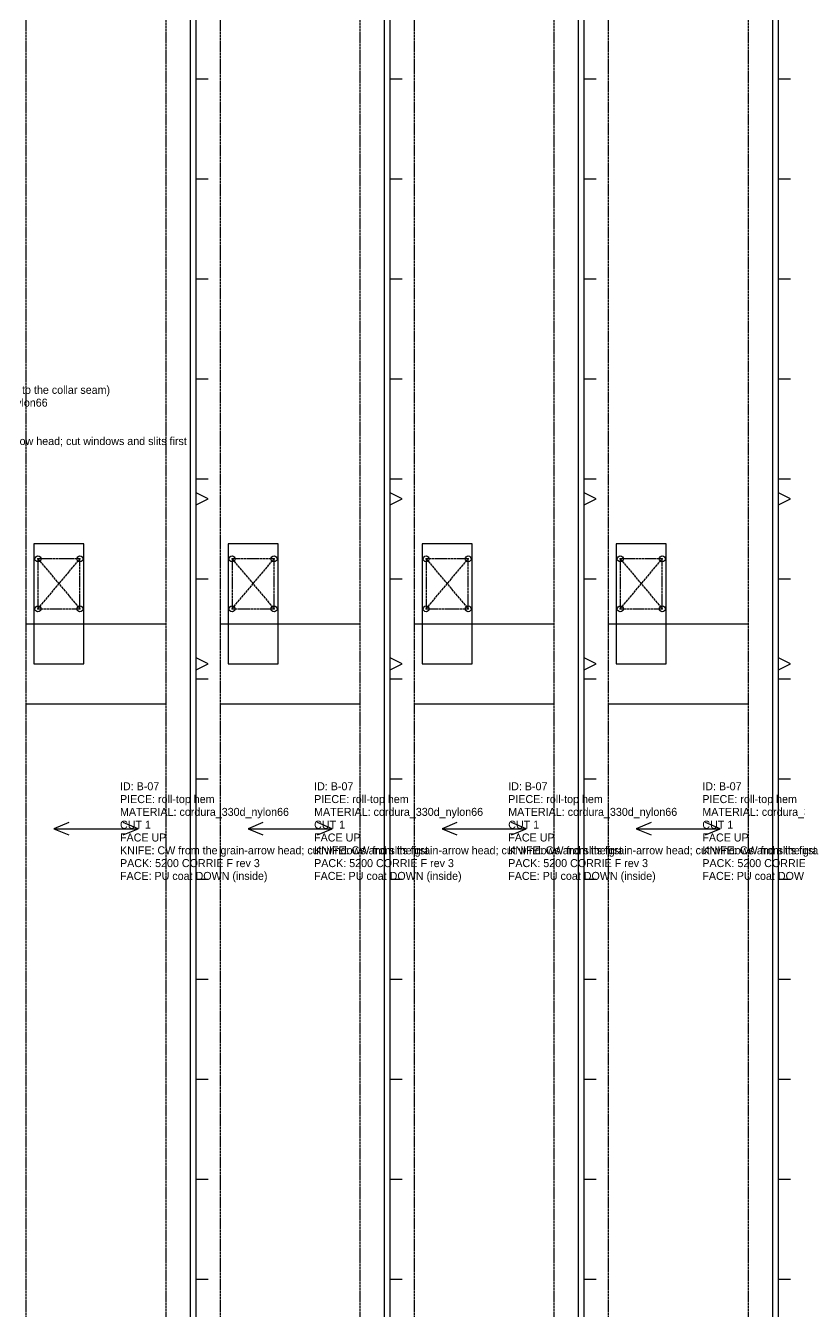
# Model space of a CAD drawing. Header units: millimetres. Extents: x 0 to 8058, y -22 to 1524.
# Drawn here: x 5371 to 5757, y 334 to 976 of the extents above; entities that cross this region are included whole.
import ezdxf

# ---------------------------------------------------------------- set-up
doc = ezdxf.new("R2010")
doc.units = ezdxf.units.MM
doc.linetypes.add('DASHED', pattern=[1.524, 1.27, -0.254])
for name, color, linetype in [('CUT', 7, 'Continuous'), ('DRILL', 4, 'Continuous'), ('GRAIN', 5, 'Continuous'), ('INTERNAL', 6, 'Continuous'), ('NOTCH', 1, 'Continuous'), ('SEW', 3, 'Continuous'), ('TEXT', 2, 'Continuous')]:
    doc.layers.add(name, color=color, linetype=linetype)

msp = doc.modelspace()

# ---------------------------------------------------------------- linework, layer by layer
at = {"layer": 'CUT'}
for points in [[(5358.79, 1111.69), (5452.79, 1111.69), (5452.79, 38), (5358.79, 38)], [(5455.79, 1111.69), (5549.79, 1111.69), (5549.79, 38), (5455.79, 38)], [(5552.79, 1111.69), (5646.79, 1111.69), (5646.79, 38), (5552.79, 38)], [(5649.79, 1111.69), (5743.79, 1111.69), (5743.79, 38), (5649.79, 38)], [(5746.79, 1111.69), (5840.79, 1111.69), (5840.79, 38), (5746.79, 38)]]:
    msp.add_lwpolyline(points, close=True, dxfattribs=at)
at = {"layer": 'DRILL'}
for centre in [(5376.79, 709.72), (5397.79, 709.72), (5473.79, 709.72), (5494.79, 709.72), (5570.79, 709.72), (5591.79, 709.72), (5667.79, 709.72), (5688.79, 709.72), (5376.79, 684.72), (5397.79, 684.72), (5473.79, 684.72), (5494.79, 684.72), (5570.79, 684.72), (5591.79, 684.72), (5667.79, 684.72), (5688.79, 684.72)]:
    msp.add_circle(centre, 1.5, dxfattribs=at)
for p in [(5376.79, 709.72), (5397.79, 709.72), (5473.79, 709.72), (5494.79, 709.72), (5570.79, 709.72), (5591.79, 709.72), (5667.79, 709.72), (5688.79, 709.72), (5376.79, 684.72), (5397.79, 684.72), (5473.79, 684.72), (5494.79, 684.72), (5570.79, 684.72), (5591.79, 684.72), (5667.79, 684.72), (5688.79, 684.72)]:
    msp.add_point(p, dxfattribs=at)
at = {"layer": 'GRAIN'}
for points in [[(5392.16, 577.96), (5384.79, 574.85), (5392.16, 571.73)], [(5384.79, 574.85), (5426.79, 574.85)], [(5419.42, 571.73), (5426.79, 574.85), (5419.42, 577.96)], [(5489.16, 577.96), (5481.79, 574.85), (5489.16, 571.73)], [(5481.79, 574.85), (5523.79, 574.85)], [(5516.42, 571.73), (5523.79, 574.85), (5516.42, 577.96)], [(5586.16, 577.96), (5578.79, 574.85), (5586.16, 571.73)], [(5578.79, 574.85), (5620.79, 574.85)], [(5613.42, 571.73), (5620.79, 574.85), (5613.42, 577.96)], [(5683.16, 577.96), (5675.79, 574.85), (5683.16, 571.73)], [(5675.79, 574.85), (5717.79, 574.85)], [(5710.42, 571.73), (5717.79, 574.85), (5710.42, 577.96)]]:
    msp.add_lwpolyline(points, dxfattribs=at)
at = {"layer": 'INTERNAL', "linetype": 'CONTINUOUS'}
for points in [[(5374.79, 717.22), (5374.79, 657.22), (5399.79, 657.22), (5399.79, 717.22)], [(5471.79, 717.22), (5471.79, 657.22), (5496.79, 657.22), (5496.79, 717.22)], [(5568.79, 717.22), (5568.79, 657.22), (5593.79, 657.22), (5593.79, 717.22)], [(5665.79, 717.22), (5665.79, 657.22), (5690.79, 657.22), (5690.79, 717.22)]]:
    msp.add_lwpolyline(points, close=True, dxfattribs=at)
for points in [[(5370.79, 677.22), (5440.79, 677.22)], [(5467.79, 677.22), (5537.79, 677.22)], [(5564.79, 677.22), (5634.79, 677.22)], [(5661.79, 677.22), (5731.79, 677.22)], [(5370.79, 637.22), (5440.79, 637.22)], [(5467.79, 637.22), (5537.79, 637.22)], [(5564.79, 637.22), (5634.79, 637.22)], [(5661.79, 637.22), (5731.79, 637.22)]]:
    msp.add_lwpolyline(points, dxfattribs=at)
at = {"layer": 'NOTCH'}
for points in [[(5455.79, 949.69), (5461.79, 949.69)], [(5552.79, 949.69), (5558.79, 949.69)], [(5649.79, 949.69), (5655.79, 949.69)], [(5746.79, 949.69), (5752.79, 949.69)], [(5455.79, 899.69), (5461.79, 899.69)], [(5552.79, 899.69), (5558.79, 899.69)], [(5649.79, 899.69), (5655.79, 899.69)], [(5746.79, 899.69), (5752.79, 899.69)], [(5455.79, 849.69), (5461.79, 849.69)], [(5552.79, 849.69), (5558.79, 849.69)], [(5649.79, 849.69), (5655.79, 849.69)], [(5746.79, 849.69), (5752.79, 849.69)], [(5455.79, 799.69), (5461.79, 799.69)], [(5552.79, 799.69), (5558.79, 799.69)], [(5649.79, 799.69), (5655.79, 799.69)], [(5746.79, 799.69), (5752.79, 799.69)], [(5455.79, 749.69), (5461.79, 749.69)], [(5552.79, 749.69), (5558.79, 749.69)], [(5649.79, 749.69), (5655.79, 749.69)], [(5746.79, 749.69), (5752.79, 749.69)], [(5455.79, 736.69), (5461.79, 739.69), (5455.79, 742.69)], [(5552.79, 736.69), (5558.79, 739.69), (5552.79, 742.69)], [(5649.79, 736.69), (5655.79, 739.69), (5649.79, 742.69)], [(5746.79, 736.69), (5752.79, 739.69), (5746.79, 742.69)], [(5455.79, 699.69), (5461.79, 699.69)], [(5552.79, 699.69), (5558.79, 699.69)], [(5649.79, 699.69), (5655.79, 699.69)], [(5746.79, 699.69), (5752.79, 699.69)], [(5455.79, 654.22), (5461.79, 657.22), (5455.79, 660.22)], [(5552.79, 654.22), (5558.79, 657.22), (5552.79, 660.22)], [(5649.79, 654.22), (5655.79, 657.22), (5649.79, 660.22)], [(5746.79, 654.22), (5752.79, 657.22), (5746.79, 660.22)], [(5455.79, 649.69), (5461.79, 649.69)], [(5552.79, 649.69), (5558.79, 649.69)], [(5649.79, 649.69), (5655.79, 649.69)], [(5746.79, 649.69), (5752.79, 649.69)], [(5455.79, 599.69), (5461.79, 599.69)], [(5552.79, 599.69), (5558.79, 599.69)], [(5649.79, 599.69), (5655.79, 599.69)], [(5746.79, 599.69), (5752.79, 599.69)], [(5455.79, 549.69), (5461.79, 549.69)], [(5552.79, 549.69), (5558.79, 549.69)], [(5649.79, 549.69), (5655.79, 549.69)], [(5746.79, 549.69), (5752.79, 549.69)], [(5455.79, 499.69), (5461.79, 499.69)], [(5552.79, 499.69), (5558.79, 499.69)], [(5649.79, 499.69), (5655.79, 499.69)], [(5746.79, 499.69), (5752.79, 499.69)], [(5455.79, 449.69), (5461.79, 449.69)], [(5552.79, 449.69), (5558.79, 449.69)], [(5649.79, 449.69), (5655.79, 449.69)], [(5746.79, 449.69), (5752.79, 449.69)], [(5455.79, 399.69), (5461.79, 399.69)], [(5552.79, 399.69), (5558.79, 399.69)], [(5649.79, 399.69), (5655.79, 399.69)], [(5746.79, 399.69), (5752.79, 399.69)], [(5455.79, 349.69), (5461.79, 349.69)], [(5552.79, 349.69), (5558.79, 349.69)], [(5649.79, 349.69), (5655.79, 349.69)], [(5746.79, 349.69), (5752.79, 349.69)]]:
    msp.add_lwpolyline(points, dxfattribs=at)
at = {"layer": 'SEW', "linetype": 'DASHED'}
for points in [[(5370.79, 1099.69), (5370.79, 50), (5440.79, 50), (5440.79, 1099.69)], [(5467.79, 1099.69), (5467.79, 50), (5537.79, 50), (5537.79, 1099.69)], [(5564.79, 1099.69), (5564.79, 50), (5634.79, 50), (5634.79, 1099.69)], [(5661.79, 1099.69), (5661.79, 50), (5731.79, 50), (5731.79, 1099.69)], [(5376.79, 709.72), (5376.79, 684.72), (5397.79, 684.72), (5397.79, 709.72)], [(5473.79, 709.72), (5473.79, 684.72), (5494.79, 684.72), (5494.79, 709.72)], [(5570.79, 709.72), (5570.79, 684.72), (5591.79, 684.72), (5591.79, 709.72)], [(5667.79, 709.72), (5667.79, 684.72), (5688.79, 684.72), (5688.79, 709.72)]]:
    msp.add_lwpolyline(points, close=True, dxfattribs=at)
for points in [[(5376.79, 709.72), (5397.79, 684.72)], [(5376.79, 684.72), (5397.79, 709.72)], [(5473.79, 709.72), (5494.79, 684.72)], [(5473.79, 684.72), (5494.79, 709.72)], [(5570.79, 709.72), (5591.79, 684.72)], [(5570.79, 684.72), (5591.79, 709.72)], [(5667.79, 709.72), (5688.79, 684.72)], [(5667.79, 684.72), (5688.79, 709.72)]]:
    msp.add_lwpolyline(points, dxfattribs=at)

# ---------------------------------------------------------------- texts
at = {"layer": 'TEXT'}
for s, p in [('PIECE: D2 hinge band (z 650 to the collar seam)', (5297.19, 792.19)), ('MATERIAL: cordura_330d_nylon66', (5297.19, 785.79)), ('KNIFE: CW from the grain-arrow head; cut windows and slits first', (5297.19, 766.59)), ('ID: B-07', (5417.79, 594.05)), ('ID: B-07', (5514.79, 594.05)), ('ID: B-07', (5611.79, 594.05)), ('ID: B-07', (5708.79, 594.05)), ('PIECE: roll-top hem', (5417.79, 587.65)), ('PIECE: roll-top hem', (5514.79, 587.65)), ('PIECE: roll-top hem', (5611.79, 587.65)), ('PIECE: roll-top hem', (5708.79, 587.65)), ('MATERIAL: cordura_330d_nylon66', (5417.79, 581.25)), ('MATERIAL: cordura_330d_nylon66', (5514.79, 581.25)), ('MATERIAL: cordura_330d_nylon66', (5611.79, 581.25)), ('MATERIAL: cordura_330d_nylon66', (5708.79, 581.25)), ('CUT 1', (5417.79, 574.85)), ('CUT 1', (5514.79, 574.85)), ('CUT 1', (5611.79, 574.85)), ('CUT 1', (5708.79, 574.85)), ('FACE UP', (5417.79, 568.45)), ('FACE UP', (5514.79, 568.45)), ('FACE UP', (5611.79, 568.45)), ('FACE UP', (5708.79, 568.45)), ('KNIFE: CW from the grain-arrow head; cut windows and slits first', (5417.79, 562.05)), ('KNIFE: CW from the grain-arrow head; cut windows and slits first', (5514.79, 562.05)), ('KNIFE: CW from the grain-arrow head; cut windows and slits first', (5611.79, 562.05)), ('KNIFE: CW from the grain-arrow head; cut windows and slits first', (5708.79, 562.05)), ('PACK: 5200 CORRIE F rev 3', (5417.79, 555.65)), ('PACK: 5200 CORRIE F rev 3', (5514.79, 555.65)), ('PACK: 5200 CORRIE F rev 3', (5611.79, 555.65)), ('PACK: 5200 CORRIE F rev 3', (5708.79, 555.65)), ('FACE: PU coat DOWN (inside)', (5417.79, 549.25)), ('FACE: PU coat DOWN (inside)', (5514.79, 549.25)), ('FACE: PU coat DOWN (inside)', (5611.79, 549.25)), ('FACE: PU coat DOWN (inside)', (5708.79, 549.25))]:
    msp.add_text(s, height=4, dxfattribs=at).set_placement(p)

doc.saveas('drawing.dxf')
